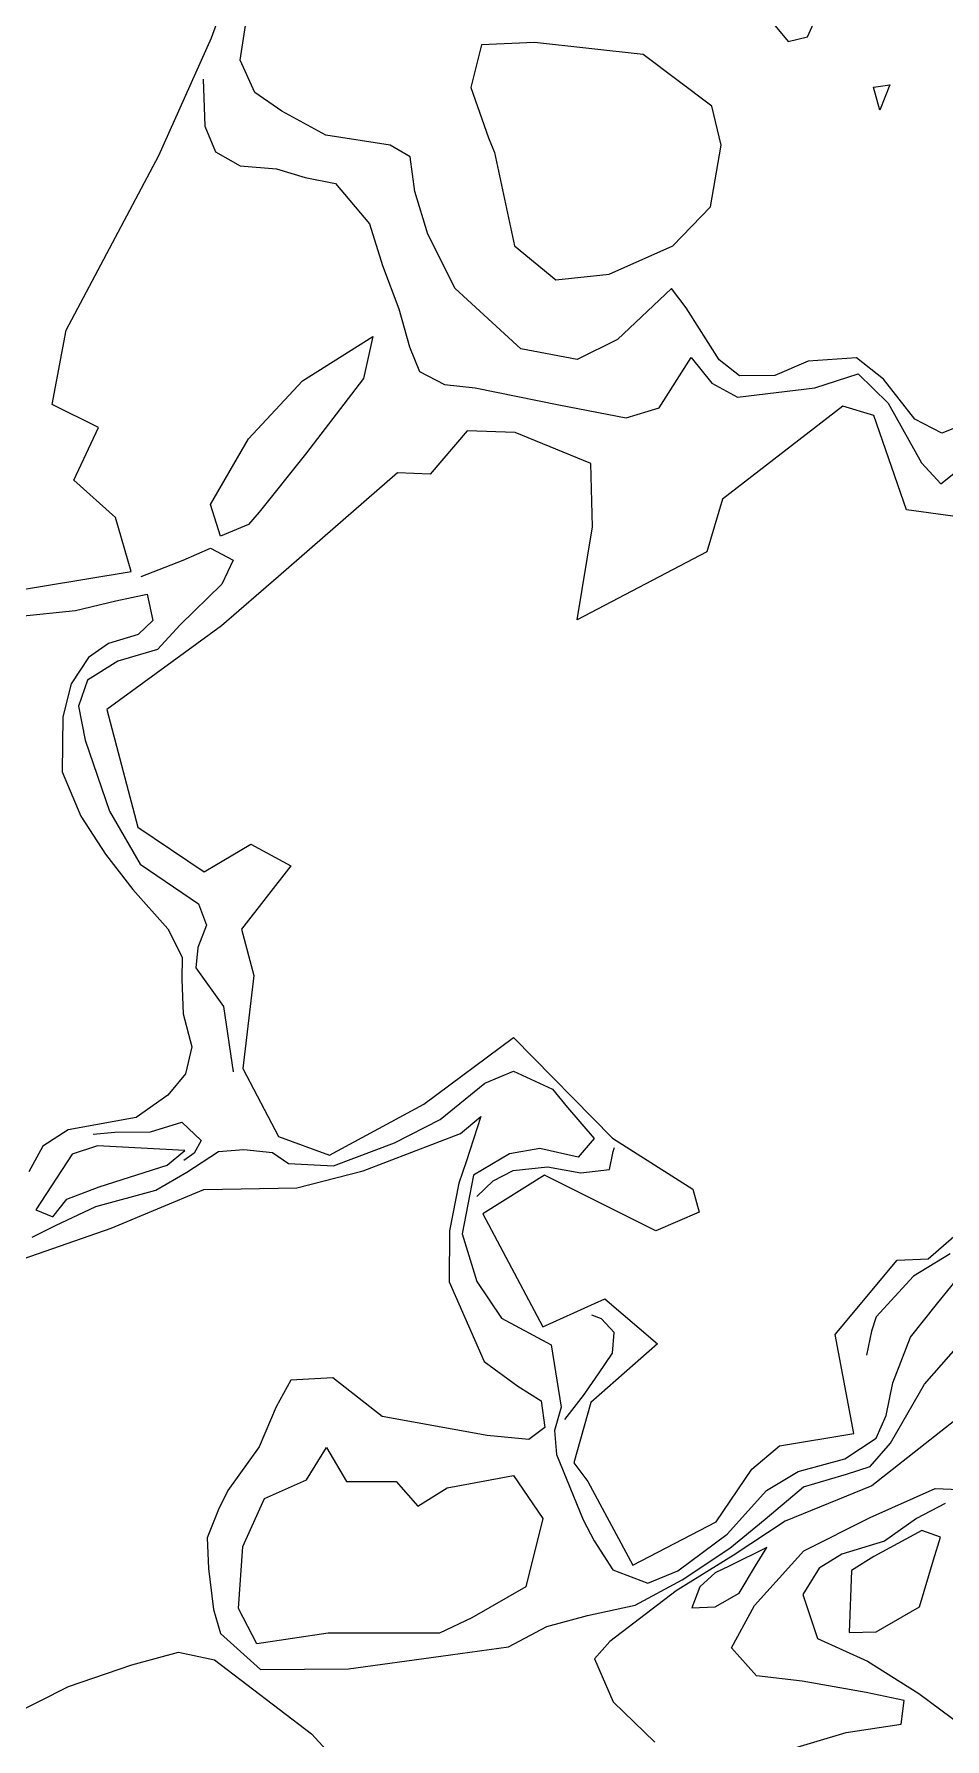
# Model space of a CAD drawing. Extents: x 582531 to 590669, y 5031971 to 5040445.
# Drawn here: x 584279 to 585259, y 5036086 to 5037918 of the extents above; entities that cross this region are included whole.
import ezdxf

# ---------------------------------------------------------------- set-up
doc = ezdxf.new("R2010")
doc.units = 0

msp = doc.modelspace()

# ---------------------------------------------------------------- linework, layer by layer
for points in [[(584140.738, 5037300.714, 240), (584383.528, 5037340.624, 240), (584383.528, 5037340.624, 240), (584366.898, 5037398.827, 240), (584366.898, 5037398.827, 240), (584321.999, 5037438.738, 240), (584321.999, 5037438.738, 240), (584348.606, 5037495.278, 240), (584348.606, 5037495.278, 240), (584298.718, 5037520.222, 240), (584298.718, 5037520.222, 240), (584313.684, 5037600.044, 240), (584313.684, 5037600.044, 240), (584413.461, 5037787.956, 240), (584413.461, 5037787.956, 240), (584470.001, 5037914.34, 240), (584470.001, 5037914.34, 240), (584519.889, 5038050.701, 240)], [(585065.335, 5037940.168, 236.952), (585090.279, 5037910.235, 236.952), (585090.279, 5037910.235, 236.952), (585111.066, 5037915.223, 236.952), (585111.066, 5037915.223, 236.952), (585140.167, 5037980.91, 236.952)], [(585286.091, 5037501.566, 236.952), (585255.326, 5037489.51, 236.952), (585255.326, 5037489.51, 236.952), (585226.225, 5037504.476, 236.952), (585226.225, 5037504.476, 236.952), (585192.55, 5037547.297, 236.952), (585192.55, 5037547.297, 236.952), (585163.449, 5037570.163, 236.952), (585163.449, 5037570.163, 236.952), (585111.482, 5037566.837, 236.952), (585111.482, 5037566.837, 236.952), (585075.728, 5037551.455, 236.952), (585075.728, 5037551.455, 236.952), (585037.896, 5037551.039, 236.952), (585037.896, 5037551.039, 236.952), (585015.862, 5037568.084, 236.952), (585015.862, 5037568.084, 236.952), (584980.525, 5037624.208, 236.952), (584980.525, 5037624.208, 236.952), (584964.727, 5037644.995, 236.952), (584964.727, 5037644.995, 236.952), (584906.524, 5037590.118, 236.952), (584906.524, 5037590.118, 236.952), (584863.287, 5037568.5, 236.952), (584863.287, 5037568.5, 236.952), (584802.59, 5037580.14, 236.952), (584802.59, 5037580.14, 236.952), (584731.915, 5037644.995, 236.952), (584731.915, 5037644.995, 236.952), (584702.813, 5037703.198, 236.952), (584702.813, 5037703.198, 236.952), (584688.678, 5037748.929, 236.952), (584688.678, 5037748.929, 236.952), (584683.689, 5037786.345, 236.952), (584683.689, 5037786.345, 236.952), (584662.071, 5037798.817, 236.952), (584662.071, 5037798.817, 236.952), (584593.059, 5037809.627, 236.952), (584593.059, 5037809.627, 236.952), (584545.665, 5037835.402, 236.952), (584545.665, 5037835.402, 236.952), (584516.563, 5037855.357, 236.952), (584516.563, 5037855.357, 236.952), (584500.765, 5037890.279, 236.952), (584500.765, 5037890.279, 236.952), (584506.586, 5037927.696, 236.952)], [(584767.72, 5037806.701, 233.904), (584774.383, 5037791.153, 233.904), (584774.383, 5037791.153, 233.904), (584795.96, 5037690.883, 233.904), (584795.96, 5037690.883, 233.904), (584840.384, 5037654.075, 233.904), (584840.384, 5037654.075, 233.904), (584897.5, 5037660.421, 233.904), (584897.5, 5037660.421, 233.904), (584966.039, 5037690.883, 233.904), (584966.039, 5037690.883, 233.904), (585006.655, 5037732.768, 233.904), (585006.655, 5037732.768, 233.904), (585018.078, 5037798.769, 233.904), (585018.078, 5037798.769, 233.904), (585007.924, 5037840.654, 233.904), (585007.924, 5037840.654, 233.904), (584934.308, 5037896.5, 233.904), (584934.308, 5037896.5, 233.904), (584817.537, 5037909.193, 233.904), (584817.537, 5037909.193, 233.904), (584760.421, 5037906.654, 233.904), (584760.421, 5037906.654, 233.904), (584748.998, 5037860.962, 233.904), (584748.998, 5037860.962, 233.904), (584767.72, 5037806.701, 233.904)], [(584461.024, 5037869.927, 238.476), (584462.687, 5037819.207, 238.476), (584462.687, 5037819.207, 238.476), (584474.328, 5037791.769, 238.476), (584474.328, 5037791.769, 238.476), (584500.935, 5037776.802, 238.476), (584500.935, 5037776.802, 238.476), (584540.014, 5037773.476, 238.476), (584540.014, 5037773.476, 238.476), (584570.779, 5037764.33, 238.476), (584570.779, 5037764.33, 238.476), (584603.206, 5037757.678, 238.476), (584603.206, 5037757.678, 238.476), (584639.791, 5037714.442, 238.476), (584639.791, 5037714.442, 238.476), (584653.926, 5037669.542, 238.476), (584653.926, 5037669.542, 238.476), (584671.387, 5037622.98, 238.476), (584671.387, 5037622.98, 238.476), (584683.027, 5037582.238, 238.476), (584683.027, 5037582.238, 238.476), (584693.836, 5037555.631, 238.476), (584693.836, 5037555.631, 238.476), (584720.444, 5037541.496, 238.476), (584720.444, 5037541.496, 238.476), (584753.702, 5037538.17, 238.476), (584753.702, 5037538.17, 238.476), (584843.501, 5037519.877, 238.476), (584843.501, 5037519.877, 238.476), (584915.839, 5037505.742, 238.476), (584915.839, 5037505.742, 238.476), (584951.593, 5037516.551, 238.476), (584951.593, 5037516.551, 238.476), (584985.683, 5037570.597, 238.476), (584985.683, 5037570.597, 238.476), (585008.133, 5037543.158, 238.476), (585008.133, 5037543.158, 238.476), (585035.571, 5037528.192, 238.476), (585035.571, 5037528.192, 238.476), (585118.719, 5037538.17, 238.476)], [(585182.053, 5037861.386, 236.952), (585199.514, 5037863.88, 236.952), (585199.514, 5037863.88, 236.952), (585188.705, 5037836.441, 236.952), (585188.705, 5037836.441, 236.952), (585182.053, 5037861.386, 236.952)], [(584479.771, 5037378.612, 240), (584468.962, 5037412.703, 240), (584468.962, 5037412.703, 240), (584509.704, 5037483.378, 240), (584509.704, 5037483.378, 240), (584567.907, 5037545.738, 240), (584567.907, 5037545.738, 240), (584643.571, 5037593.132, 240), (584643.571, 5037593.132, 240), (584633.593, 5037548.233, 240), (584633.593, 5037548.233, 240), (584571.233, 5037466.748, 240), (584571.233, 5037466.748, 240), (584521.344, 5037404.388, 240), (584521.344, 5037404.388, 240), (584509.704, 5037391.084, 240), (584509.704, 5037391.084, 240), (584479.771, 5037378.612, 240)], [(585118.719, 5037538.17, 238.476), (585165.281, 5037553.136, 238.476), (585165.281, 5037553.136, 238.476), (585197.708, 5037521.54, 238.476), (585197.708, 5037521.54, 238.476), (585233.462, 5037457.517, 238.476), (585233.462, 5037457.517, 238.476), (585254.248, 5037435.067, 238.476), (585254.248, 5037435.067, 238.476), (585329.912, 5037494.933, 238.476)], [(585267.175, 5037400.231, 240), (585217.286, 5037406.882, 240), (585217.286, 5037406.882, 240), (585182.365, 5037508.322, 240), (585182.365, 5037508.322, 240), (585149.106, 5037518.3, 240), (585149.106, 5037518.3, 240), (585019.396, 5037418.523, 240), (585019.396, 5037418.523, 240), (585002.767, 5037361.983, 240), (585002.767, 5037361.983, 240), (584863.079, 5037288.813, 240), (584863.079, 5037288.813, 240), (584879.709, 5037388.59, 240), (584879.709, 5037388.59, 240), (584878.046, 5037456.771, 240), (584878.046, 5037456.771, 240), (584796.562, 5037490.03, 240), (584796.562, 5037490.03, 240), (584745.01, 5037491.692, 240), (584745.01, 5037491.692, 240), (584705.1, 5037445.13, 240), (584705.1, 5037445.13, 240), (584670.178, 5037446.793, 240), (584670.178, 5037446.793, 240), (584542.131, 5037335.376, 240), (584542.131, 5037335.376, 240), (584480.602, 5037282.162, 240), (584480.602, 5037282.162, 240), (584357.544, 5037192.363, 240), (584357.544, 5037192.363, 240), (584390.803, 5037065.979, 240), (584390.803, 5037065.979, 240), (584462.31, 5037017.754, 240), (584462.31, 5037017.754, 240), (584512.198, 5037047.686, 240)], [(584394.507, 5037335.291, 238.476), (584439.406, 5037352.751, 238.476), (584439.406, 5037352.751, 238.476), (584468.923, 5037365.639, 238.476), (584468.923, 5037365.639, 238.476), (584493.452, 5037352.751, 238.476), (584493.452, 5037352.751, 238.476), (584480.98, 5037326.976, 238.476), (584480.98, 5037326.976, 238.476), (584436.496, 5037283.324, 238.476), (584436.496, 5037283.324, 238.476), (584411.967, 5037256.716, 238.476), (584411.967, 5037256.716, 238.476), (584369.147, 5037244.244, 238.476), (584369.147, 5037244.244, 238.476), (584336.719, 5037223.873, 238.476), (584336.719, 5037223.873, 238.476), (584327.157, 5037196.019, 238.476), (584327.157, 5037196.019, 238.476), (584334.225, 5037159.434, 238.476), (584334.225, 5037159.434, 238.476), (584360.416, 5037082.939, 238.476), (584360.416, 5037082.939, 238.476), (584393.259, 5037025.983, 238.476), (584393.259, 5037025.983, 238.476), (584456.035, 5036983.578, 238.476), (584456.035, 5036983.578, 238.476), (584464.766, 5036960.712, 238.476), (584464.766, 5036960.712, 238.476), (584455.204, 5036936.6, 238.476), (584455.204, 5036936.6, 238.476), (584453.125, 5036914.566, 238.476), (584453.125, 5036914.566, 238.476), (584483.058, 5036872.992, 238.476), (584483.058, 5036872.992, 238.476), (584493.452, 5036802.733, 238.476)], [(584261.094, 5037292.139, 236.952), (584323.87, 5037298.791, 236.952), (584323.87, 5037298.791, 236.952), (584367.106, 5037309.184, 236.952), (584367.106, 5037309.184, 236.952), (584400.781, 5037316.252, 236.952), (584400.781, 5037316.252, 236.952), (584407.017, 5037287.982, 236.952), (584407.017, 5037287.982, 236.952), (584391.219, 5037273.015, 236.952), (584391.219, 5037273.015, 236.952), (584359.207, 5037263.453, 236.952), (584359.207, 5037263.453, 236.952), (584337.589, 5037248.071, 236.952), (584337.589, 5037248.071, 236.952), (584319.297, 5037219.801, 236.952), (584319.297, 5037219.801, 236.952), (584310.151, 5037184.464, 236.952), (584310.151, 5037184.464, 236.952), (584309.319, 5037125.429, 236.952), (584309.319, 5037125.429, 236.952), (584329.69, 5037077.619, 236.952), (584329.69, 5037077.619, 236.952), (584355.881, 5037036.877, 236.952), (584355.881, 5037036.877, 236.952), (584385.399, 5036999.045, 236.952), (584385.399, 5036999.045, 236.952), (584423.231, 5036956.64, 236.952), (584423.231, 5036956.64, 236.952), (584438.613, 5036926.292, 236.952), (584438.613, 5036926.292, 236.952), (584438.197, 5036902.179, 236.952), (584438.197, 5036902.179, 236.952), (584439.444, 5036865.178, 236.952), (584439.444, 5036865.178, 236.952), (584449.006, 5036829.841, 236.952), (584449.006, 5036829.841, 236.952), (584441.939, 5036800.739, 236.952), (584441.939, 5036800.739, 236.952), (584423.231, 5036777.874, 236.952), (584423.231, 5036777.874, 236.952), (584389.14, 5036753.761, 236.952), (584389.14, 5036753.761, 236.952), (584315.971, 5036740.458, 236.952), (584315.971, 5036740.458, 236.952), (584288.532, 5036722.997, 236.952), (584288.532, 5036722.997, 236.952), (584273.566, 5036695.558, 236.952)], [(584512.198, 5037047.686, 240), (584555.435, 5037024.405, 240), (584555.435, 5037024.405, 240), (584502.221, 5036956.225, 240), (584502.221, 5036956.225, 240), (584515.524, 5036906.336, 240), (584515.524, 5036906.336, 240), (584503.883, 5036806.56, 240), (584503.883, 5036806.56, 240), (584542.131, 5036733.39, 240), (584542.131, 5036733.39, 240), (584597.008, 5036713.435, 240), (584597.008, 5036713.435, 240), (584698.448, 5036768.312, 240), (584698.448, 5036768.312, 240), (584794.899, 5036839.819, 240), (584794.899, 5036839.819, 240), (584901.327, 5036731.727, 240), (584901.327, 5036731.727, 240), (584987.8, 5036676.85, 240), (584987.8, 5036676.85, 240), (584994.452, 5036651.906, 240), (584994.452, 5036651.906, 240), (584947.889, 5036631.951, 240), (584947.889, 5036631.951, 240), (584828.158, 5036691.817, 240), (584828.158, 5036691.817, 240), (584761.64, 5036650.243, 240), (584761.64, 5036650.243, 240), (584826.495, 5036528.848, 240), (584826.495, 5036528.848, 240), (584893.012, 5036558.781, 240), (584893.012, 5036558.781, 240), (584949.552, 5036510.556, 240), (584949.552, 5036510.556, 240), (584878.046, 5036447.364, 240), (584878.046, 5036447.364, 240), (584859.753, 5036382.509, 240), (584859.753, 5036382.509, 240), (584874.72, 5036362.554, 240), (584874.72, 5036362.554, 240), (584922.945, 5036272.755, 240), (584922.945, 5036272.755, 240), (585012.744, 5036319.317, 240), (585012.744, 5036319.317, 240), (585050.992, 5036375.857, 240), (585050.992, 5036375.857, 240), (585080.925, 5036400.801, 240), (585080.925, 5036400.801, 240), (585160.746, 5036414.105, 240), (585160.746, 5036414.105, 240), (585140.791, 5036520.533, 240), (585140.791, 5036520.533, 240), (585207.309, 5036600.355, 240), (585207.309, 5036600.355, 240), (585240.568, 5036602.018, 240), (585240.568, 5036602.018, 240), (585328.704, 5036678.513, 240)], [(584277.307, 5036625.299, 236.952), (584302.252, 5036637.771, 236.952), (584302.252, 5036637.771, 236.952), (584345.488, 5036658.142, 236.952), (584345.488, 5036658.142, 236.952), (584410.343, 5036675.603, 236.952), (584410.343, 5036675.603, 236.952), (584443.602, 5036695.142, 236.952), (584443.602, 5036695.142, 236.952), (584477.692, 5036717.176, 236.952), (584477.692, 5036717.176, 236.952), (584504.715, 5036719.255, 236.952), (584504.715, 5036719.255, 236.952), (584535.479, 5036716.345, 236.952), (584535.479, 5036716.345, 236.952), (584552.94, 5036704.289, 236.952), (584552.94, 5036704.289, 236.952), (584601.166, 5036701.794, 236.952), (584601.166, 5036701.794, 236.952), (584666.852, 5036726.738, 236.952), (584666.852, 5036726.738, 236.952), (584715.909, 5036751.683, 236.952), (584715.909, 5036751.683, 236.952), (584764.134, 5036790.762, 236.952), (584764.134, 5036790.762, 236.952), (584794.899, 5036803.649, 236.952), (584794.899, 5036803.649, 236.952), (584836.888, 5036784.11, 236.952), (584836.888, 5036784.11, 236.952), (584852.686, 5036764.57, 236.952), (584852.686, 5036764.57, 236.952), (584881.372, 5036731.311, 236.952), (584881.372, 5036731.311, 236.952), (584864.327, 5036711.356, 236.952), (584864.327, 5036711.356, 236.952), (584823.169, 5036720.502, 236.952), (584823.169, 5036720.502, 236.952), (584790.326, 5036714.682, 236.952), (584790.326, 5036714.682, 236.952), (584751.662, 5036691.817, 236.952), (584751.662, 5036691.817, 236.952), (584739.606, 5036628.625, 236.952), (584739.606, 5036628.625, 236.952), (584755.404, 5036577.489, 236.952), (584755.404, 5036577.489, 236.952), (584782.011, 5036537.994, 236.952), (584782.011, 5036537.994, 236.952), (584835.225, 5036509.308, 236.952), (584835.225, 5036509.308, 236.952), (584846.034, 5036442.375, 236.952), (584846.034, 5036442.375, 236.952), (584838.967, 5036417.431, 236.952), (584838.967, 5036417.431, 236.952), (584841.045, 5036391.655, 236.952), (584841.045, 5036391.655, 236.952), (584869.731, 5036321.396, 236.952), (584869.731, 5036321.396, 236.952), (584881.372, 5036298.946, 236.952), (584881.372, 5036298.946, 236.952), (584901.743, 5036267.766, 236.952), (584901.743, 5036267.766, 236.952), (584939.159, 5036253.215, 236.952), (584939.159, 5036253.215, 236.952), (584971.586, 5036266.519, 236.952), (584971.586, 5036266.519, 236.952), (585024.385, 5036306.014, 236.952), (585024.385, 5036306.014, 236.952), (585066.79, 5036352.992, 236.952), (585066.79, 5036352.992, 236.952), (585100.88, 5036373.363, 236.952), (585100.88, 5036373.363, 236.952), (585151.184, 5036387.082, 236.952), (585151.184, 5036387.082, 236.952), (585184.859, 5036409.116, 236.952), (585184.859, 5036409.116, 236.952), (585195.668, 5036433.645, 236.952), (585195.668, 5036433.645, 236.952), (585202.736, 5036468.566, 236.952), (585202.736, 5036468.566, 236.952), (585221.859, 5036517.623, 236.952), (585221.859, 5036517.623, 236.952), (585249.714, 5036552.961, 236.952), (585249.714, 5036552.961, 236.952), (585283.388, 5036594.534, 236.952)], [(584267.343, 5036601.776, 233.904), (584362.131, 5036635.035, 233.904), (584362.131, 5036635.035, 233.904), (584461.908, 5036676.609, 233.904), (584461.908, 5036676.609, 233.904), (584561.684, 5036678.272, 233.904), (584561.684, 5036678.272, 233.904), (584633.191, 5036696.564, 233.904), (584633.191, 5036696.564, 233.904), (584737.956, 5036736.475, 233.904), (584737.956, 5036736.475, 233.904), (584759.575, 5036754.767, 233.904), (584759.575, 5036754.767, 233.904), (584743.777, 5036706.126, 233.904), (584743.777, 5036706.126, 233.904), (584735.878, 5036683.261, 233.904), (584735.878, 5036683.261, 233.904), (584725.9, 5036632.125, 233.904), (584725.9, 5036632.125, 233.904), (584725.484, 5036577.248, 233.904), (584725.484, 5036577.248, 233.904), (584763.316, 5036491.606, 233.904), (584763.316, 5036491.606, 233.904), (584799.485, 5036464.999, 233.904), (584799.485, 5036464.999, 233.904), (584824.429, 5036449.201, 233.904), (584824.429, 5036449.201, 233.904), (584828.587, 5036420.516, 233.904), (584828.587, 5036420.516, 233.904), (584811.126, 5036407.628, 233.904), (584811.126, 5036407.628, 233.904), (584766.642, 5036412.201, 233.904), (584766.642, 5036412.201, 233.904), (584653.562, 5036432.572, 233.904), (584653.562, 5036432.572, 233.904), (584600.348, 5036474.145, 233.904), (584600.348, 5036474.145, 233.904), (584555.448, 5036471.651, 233.904), (584555.448, 5036471.651, 233.904), (584539.65, 5036442.965, 233.904), (584539.65, 5036442.965, 233.904), (584521.358, 5036399.729, 233.904), (584521.358, 5036399.729, 233.904), (584487.683, 5036352.751, 233.904), (584487.683, 5036352.751, 233.904), (584477.706, 5036332.38, 233.904), (584477.706, 5036332.38, 233.904), (584465.234, 5036302.031, 233.904), (584465.234, 5036302.031, 233.904), (584466.897, 5036269.188, 233.904), (584466.897, 5036269.188, 233.904), (584472.301, 5036225.12, 233.904), (584472.301, 5036225.12, 233.904), (584479.784, 5036199.344, 233.904), (584479.784, 5036199.344, 233.904), (584522.605, 5036160.681, 233.904), (584522.605, 5036160.681, 233.904), (584617.393, 5036161.096, 233.904), (584617.393, 5036161.096, 233.904), (584716.754, 5036174.816, 233.904), (584716.754, 5036174.816, 233.904), (584789.508, 5036184.793, 233.904), (584789.508, 5036184.793, 233.904), (584830.666, 5036206.827, 233.904), (584830.666, 5036206.827, 233.904), (584874.318, 5036218.468, 233.904), (584874.318, 5036218.468, 233.904), (584925.453, 5036229.693, 233.904), (584925.453, 5036229.693, 233.904), (584976.173, 5036256.716, 233.904), (584976.173, 5036256.716, 233.904), (585027.309, 5036290.806, 233.904), (585027.309, 5036290.806, 233.904), (585065.556, 5036321.986, 233.904), (585065.556, 5036321.986, 233.904), (585106.714, 5036356.908, 233.904), (585106.714, 5036356.908, 233.904), (585152.861, 5036370.627, 233.904), (585152.861, 5036370.627, 233.904), (585178.221, 5036378.526, 233.904), (585178.221, 5036378.526, 233.904), (585200.255, 5036403.886, 233.904), (585200.255, 5036403.886, 233.904), (585236.84, 5036467.078, 233.904), (585236.84, 5036467.078, 233.904), (585283.818, 5036520.708, 233.904)], [(584342.955, 5036736.007, 238.476), (584366.237, 5036738.086, 238.476), (584366.237, 5036738.086, 238.476), (584404.484, 5036738.502, 238.476), (584404.484, 5036738.502, 238.476), (584438.159, 5036748.895, 238.476), (584438.159, 5036748.895, 238.476), (584458.946, 5036728.94, 238.476), (584458.946, 5036728.94, 238.476), (584451.462, 5036715.636, 238.476), (584451.462, 5036715.636, 238.476), (584440.238, 5036707.737, 238.476)], [(584281.049, 5036654.4, 240), (584299.341, 5036646.917, 240), (584299.341, 5036646.917, 240), (584314.308, 5036666.041, 240), (584314.308, 5036666.041, 240), (584349.23, 5036679.344, 240), (584349.23, 5036679.344, 240), (584422.399, 5036702.626, 240), (584422.399, 5036702.626, 240), (584441.523, 5036718.424, 240), (584441.523, 5036718.424, 240), (584347.567, 5036723.412, 240), (584347.567, 5036723.412, 240), (584320.128, 5036714.266, 240), (584320.128, 5036714.266, 240), (584281.049, 5036654.4, 240)], [(584755.365, 5036669.074, 238.476), (584772.826, 5036685.703, 238.476), (584772.826, 5036685.703, 238.476), (584794.445, 5036696.928, 238.476), (584794.445, 5036696.928, 238.476), (584831.445, 5036700.67, 238.476), (584831.445, 5036700.67, 238.476), (584867.198, 5036694.434, 238.476), (584867.198, 5036694.434, 238.476), (584897.963, 5036697.759, 238.476), (584897.963, 5036697.759, 238.476), (584902.12, 5036717.299, 238.476), (584902.12, 5036717.299, 238.476), (584903.367, 5036721.456, 238.476)], [(585264.434, 5036607.129, 238.476), (585224.939, 5036583.224, 238.476), (585224.939, 5036583.224, 238.476), (585184.613, 5036539.572, 238.476), (585184.613, 5036539.572, 238.476), (585179.832, 5036524.19, 238.476), (585179.832, 5036524.19, 238.476), (585174.427, 5036498.206, 238.476)], [(584849.945, 5036429.194, 238.476), (584869.901, 5036454.97, 238.476), (584869.901, 5036454.97, 238.476), (584886.322, 5036478.251, 238.476), (584886.322, 5036478.251, 238.476), (584901.081, 5036500.493, 238.476), (584901.081, 5036500.493, 238.476), (584902.952, 5036522.735, 238.476), (584902.952, 5036522.735, 238.476), (584889.44, 5036537.285, 238.476), (584889.44, 5036537.285, 238.476), (584879.047, 5036541.235, 238.476)], [(585276.023, 5036433.559, 230.856), (585179.988, 5036357.895, 230.856), (585179.988, 5036357.895, 230.856), (585086.863, 5036320.063, 230.856), (585086.863, 5036320.063, 230.856), (585031.154, 5036283.063, 230.856), (585031.154, 5036283.063, 230.856), (584969.625, 5036245.231, 230.856), (584969.625, 5036245.231, 230.856), (584898.534, 5036190.769, 230.856), (584898.534, 5036190.769, 230.856), (584881.905, 5036172.061, 230.856)], [(584593.682, 5036399.138, 240), (584615.301, 5036362.554, 240), (584615.301, 5036362.554, 240), (584668.515, 5036362.554, 240), (584668.515, 5036362.554, 240), (584691.796, 5036335.947, 240), (584691.796, 5036335.947, 240), (584723.392, 5036355.902, 240), (584723.392, 5036355.902, 240), (584794.899, 5036369.205, 240), (584794.899, 5036369.205, 240), (584826.495, 5036322.643, 240), (584826.495, 5036322.643, 240), (584808.202, 5036249.473, 240), (584808.202, 5036249.473, 240), (584749.999, 5036216.215, 240), (584749.999, 5036216.215, 240), (584715.077, 5036199.585, 240), (584715.077, 5036199.585, 240), (584595.345, 5036199.585, 240), (584595.345, 5036199.585, 240), (584518.85, 5036187.945, 240), (584518.85, 5036187.945, 240), (584498.895, 5036226.192, 240), (584498.895, 5036226.192, 240), (584503.883, 5036292.71, 240), (584503.883, 5036292.71, 240), (584527.165, 5036344.261, 240), (584527.165, 5036344.261, 240), (584572.064, 5036364.217, 240), (584572.064, 5036364.217, 240), (584593.682, 5036399.138, 240)], [(585083.121, 5036071.869, 230.856), (585152.549, 5036092.656, 230.856), (585152.549, 5036092.656, 230.856), (585211.584, 5036101.802, 230.856), (585211.584, 5036101.802, 230.856), (585214.909, 5036127.162, 230.856), (585214.909, 5036127.162, 230.856), (585174.167, 5036135.892, 230.856), (585174.167, 5036135.892, 230.856), (585105.155, 5036147.949, 230.856), (585105.155, 5036147.949, 230.856), (585056.098, 5036153.769, 230.856), (585056.098, 5036153.769, 230.856), (585029.075, 5036183.702, 230.856), (585029.075, 5036183.702, 230.856), (585054.02, 5036229.433, 230.856), (585054.02, 5036229.433, 230.856), (585106.818, 5036288.052, 230.856), (585106.818, 5036288.052, 230.856), (585178.325, 5036323.805, 230.856), (585178.325, 5036323.805, 230.856), (585248.168, 5036354.985, 230.856), (585248.168, 5036354.985, 230.856), (585351.271, 5036350.828, 230.856)], [(585258.977, 5036338.771, 233.904), (585228.213, 5036322.973, 233.904), (585228.213, 5036322.973, 233.904), (585193.707, 5036298.445, 233.904), (585193.707, 5036298.445, 233.904), (585147.976, 5036284.31, 233.904), (585147.976, 5036284.31, 233.904), (585123.448, 5036269.344, 233.904)], [(585182.274, 5036281.816, 236.952), (585158.162, 5036266.849, 236.952), (585158.162, 5036266.849, 236.952), (585155.667, 5036200.331, 236.952), (585155.667, 5036200.331, 236.952), (585184.769, 5036201.163, 236.952), (585184.769, 5036201.163, 236.952), (585231.331, 5036227.77, 236.952), (585231.331, 5036227.77, 236.952), (585246.298, 5036278.49, 236.952), (585246.298, 5036278.49, 236.952), (585253.781, 5036302.602, 236.952), (585253.781, 5036302.602, 236.952), (585233.825, 5036310.086, 236.952), (585233.825, 5036310.086, 236.952), (585182.274, 5036281.816, 236.952)], [(584994.985, 5036249.388, 227.808), (584986.67, 5036226.938, 227.808), (584986.67, 5036226.938, 227.808), (585011.615, 5036227.77, 227.808), (585011.615, 5036227.77, 227.808), (585037.39, 5036242.736, 227.808), (585037.39, 5036242.736, 227.808), (585054.851, 5036271.838, 227.808), (585054.851, 5036271.838, 227.808), (585067.323, 5036291.793, 227.808), (585067.323, 5036291.793, 227.808), (585027.413, 5036271.838, 227.808), (585027.413, 5036271.838, 227.808), (585011.615, 5036264.355, 227.808), (585011.615, 5036264.355, 227.808), (584994.985, 5036249.388, 227.808)], [(585123.448, 5036269.344, 233.904), (585105.779, 5036241.074, 233.904), (585105.779, 5036241.074, 233.904), (585121.577, 5036193.68, 233.904), (585121.577, 5036193.68, 233.904), (585175.622, 5036169.567, 233.904), (585175.622, 5036169.567, 233.904), (585230.5, 5036134.645, 233.904), (585230.5, 5036134.645, 233.904), (585312.815, 5036073.948, 233.904)], [(584252.481, 5036110.117, 230.856), (584316.088, 5036142.128, 230.856), (584316.088, 5036142.128, 230.856), (584384.269, 5036165.41, 230.856), (584384.269, 5036165.41, 230.856), (584434.573, 5036179.129, 230.856), (584434.573, 5036179.129, 230.856), (584473.237, 5036170.814, 230.856), (584473.237, 5036170.814, 230.856), (584577.586, 5036091.409, 230.856), (584577.586, 5036091.409, 230.856), (584674.037, 5035986.227, 230.856)], [(584881.905, 5036172.061, 230.856), (584901.86, 5036125.915, 230.856)], [(584901.86, 5036125.915, 230.856), (584946.76, 5036082.262, 230.856)]]:
    msp.add_polyline3d(points)

doc.saveas('drawing.dxf')
